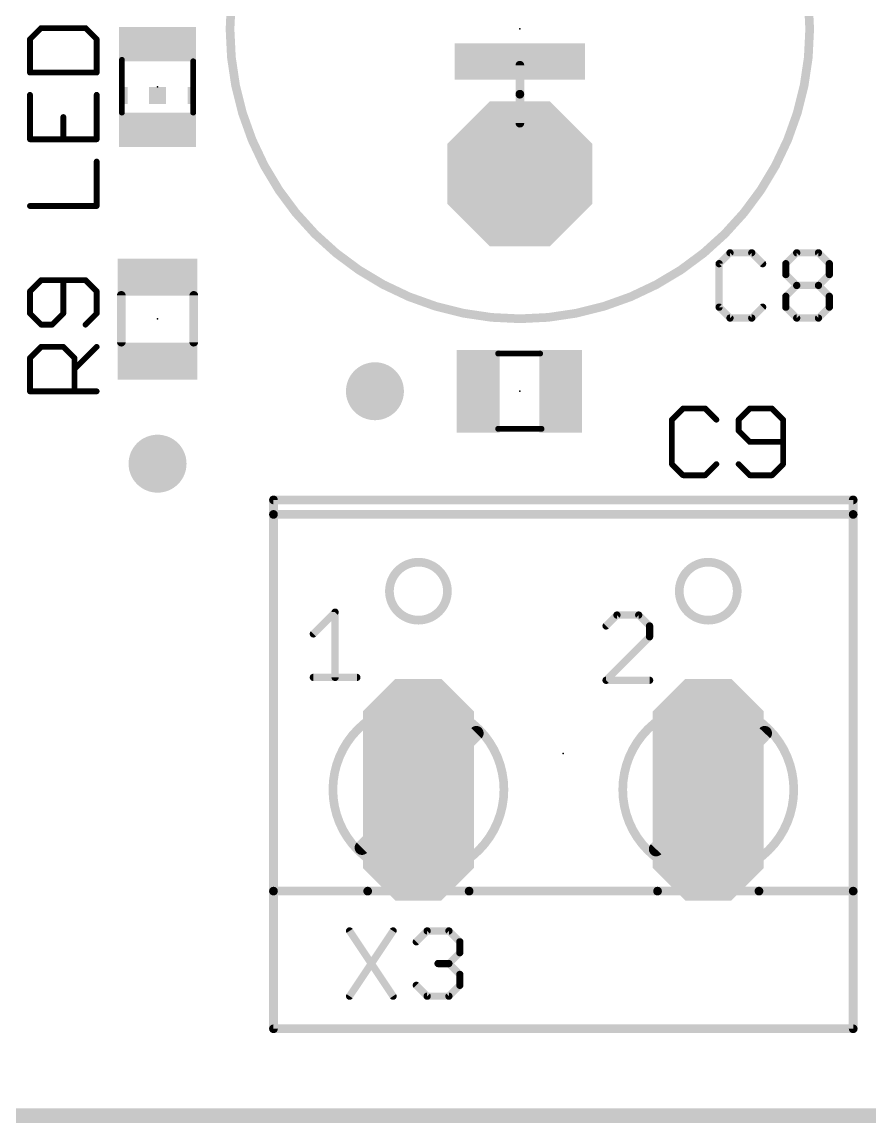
# Model space of a CAD drawing. Extents: x -10 to 136, y 0 to 101.
# Drawn here: x 91.6 to 106.47, y -0.13 to 19.17 of the extents above; entities that cross this region are included whole.
import ezdxf

# ---------------------------------------------------------------- set-up
doc = ezdxf.new("R2010")
doc.units = 0
for name, color, linetype in [('17', 92, 'CONTINUOUS'), ('18', 92, 'CONTINUOUS'), ('20', 7, 'CONTINUOUS'), ('21', 253, 'CONTINUOUS'), ('23', 7, 'CONTINUOUS'), ('25', 253, 'CONTINUOUS'), ('51', 253, 'CONTINUOUS')]:
    doc.layers.add(name, color=color, linetype=linetype)

# ---------------------------------------------------------------- blocks, each defined once
blk = doc.blocks.new('RECT')
blk.add_solid([(-0.5, -0.5), (0.5, -0.5), (-0.5, 0.5), (0.5, 0.5)])
blk = doc.blocks.new('OCTAGONP')
at = {"const_width": 0.5}
blk.add_lwpolyline([(-0.25, -0.1036), (-0.25, 0.1036), (-0.1036, 0.25), (0.1036, 0.25), (0.25, 0.1036), (0.25, -0.1036), (0.1036, -0.25), (-0.1036, -0.25), (-0.25, -0.1036), (-0.25, 0.1036)], dxfattribs=at)
blk = doc.blocks.new('LONGP100')
at = {"const_width": 0.5}
blk.add_lwpolyline([(-0.75, -0.1036), (-0.75, 0.1036), (-0.6036, 0.25), (0.6036, 0.25), (0.75, 0.1036), (0.75, -0.1036), (0.6036, -0.25), (-0.6036, -0.25), (-0.75, -0.1036), (-0.75, 0.1036)], dxfattribs=at)
blk = doc.blocks.new('ROUNDV')
at = {"const_width": 0.5}
blk.add_lwpolyline([(0, -0.25, 1), (0, 0.25, 1), (0, -0.25)], format="xyb", dxfattribs=at)

msp = doc.modelspace()

# ---------------------------------------------------------------- linework, layer by layer
at = {"layer": '20', "const_width": 0.254}
msp.add_lwpolyline([(0, 0), (135.89, 0)], dxfattribs=at)
at = {"layer": '21'}
for points, const_width in [([(100.33, 13.97, 1), (100.33, 24.13, 1), (100.33, 13.97)], 0.1524), ([(100.3681, 18.415, 1), (100.2919, 18.415)], 0.0762), ([(100.2919, 17.907, 1), (100.3681, 17.907)], 0.0762), ([(96.0501, 10.795, 1), (95.9739, 10.795)], 0.0762), ([(96.012, 10.8331, 1), (96.012, 10.7569)], 0.0762), ([(106.2101, 10.795, 1), (106.1339, 10.795)], 0.0762), ([(106.172, 10.7569, 1), (106.172, 10.8331)], 0.0762), ([(96.012, 10.5791, 1), (96.012, 10.5029)], 0.0762), ([(96.0501, 10.541, 1), (95.9739, 10.541)], 0.0762), ([(106.2101, 10.541, 1), (106.1339, 10.541)], 0.0762), ([(106.172, 10.5029, 1), (106.172, 10.5791)], 0.0762), ([(95.9739, 10.541, 1), (96.0501, 10.541)], 0.0762), ([(106.1339, 10.541, 1), (106.2101, 10.541)], 0.0762), ([(98.552, 8.6868, 1), (98.552, 9.7028, 1), (98.552, 8.6868)], 0.1524), ([(103.632, 8.6868, 1), (103.632, 9.7028, 1), (103.632, 8.6868)], 0.1524), ([(96.012, 3.9751, 1), (96.012, 3.8989)], 0.0762), ([(96.0501, 3.937, 1), (95.9739, 3.937)], 0.0762), ([(95.9739, 3.937, 1), (96.0501, 3.937)], 0.0762), ([(97.663, 3.8989, 1), (97.663, 3.9751)], 0.0762), ([(99.441, 3.9751, 1), (99.441, 3.8989)], 0.0762), ([(102.743, 3.8989, 1), (102.743, 3.9751)], 0.0762), ([(104.521, 3.9751, 1), (104.521, 3.8989)], 0.0762), ([(106.2101, 3.937, 1), (106.1339, 3.937)], 0.0762), ([(106.1339, 3.937, 1), (106.2101, 3.937)], 0.0762), ([(106.172, 3.8989, 1), (106.172, 3.9751)], 0.0762), ([(96.012, 1.5621, 1), (96.012, 1.4859)], 0.0762), ([(95.9739, 1.524, 1), (96.0501, 1.524)], 0.0762), ([(106.1339, 1.524, 1), (106.2101, 1.524)], 0.0762), ([(106.172, 1.4859, 1), (106.172, 1.5621)], 0.0762)]:
    msp.add_lwpolyline(points, format="xyb", dxfattribs=dict(at, const_width=const_width))
at = {"layer": '21', "const_width": 0.1524}
for points in [[(100.33, 18.415), (100.33, 17.907)], [(96.012, 10.541), (96.012, 10.795)], [(96.012, 10.795), (106.172, 10.795)], [(106.172, 10.541), (106.172, 10.795)], [(96.012, 10.541), (106.172, 10.541)], [(96.012, 10.541), (96.012, 3.937)], [(106.172, 3.937), (106.172, 10.541)], [(96.012, 3.937), (97.663, 3.937)], [(96.012, 3.937), (96.012, 1.524)], [(99.441, 3.937), (102.743, 3.937)], [(104.521, 3.937), (106.172, 3.937)], [(106.172, 1.524), (106.172, 3.937)], [(106.172, 1.524), (96.012, 1.524)]]:
    msp.add_lwpolyline(points, dxfattribs=at)
at = {"layer": '23'}
for p in [(100.33, 19.05), (93.98, 18.034), (93.98, 13.97), (100.33, 12.7), (101.092, 6.35)]:
    msp.add_point(p, dxfattribs=at)
at = {"layer": '25'}
for points, const_width in [([(91.9388, 19.0654), (91.7439, 18.8705)], 0.1016), ([(92.7184, 19.0654), (91.9388, 19.0654)], 0.1016), ([(92.9132, 18.8705), (92.7184, 19.0654)], 0.1016), ([(91.7439, 18.8705), (91.7439, 18.2859)], 0.1016), ([(92.9132, 18.2859), (92.9132, 18.8705)], 0.1016), ([(91.7439, 18.2859), (92.9132, 18.2859)], 0.1016), ([(91.7439, 17.8961), (91.7439, 17.1166)], 0.1016), ([(92.9132, 17.1166), (92.9132, 17.8961)], 0.1016), ([(92.3286, 17.1166), (92.3286, 17.5063)], 0.1016), ([(91.7439, 17.1166), (92.9132, 17.1166)], 0.1016), ([(92.9132, 15.9473), (92.9132, 16.7268)], 0.1016), ([(91.7439, 15.9473), (92.9132, 15.9473)], 0.1016), ([(104.0131, 15.1266), (103.8225, 14.936)], 0.127), ([(104.3944, 15.1266), (104.0131, 15.1266)], 0.127), ([(104.5851, 14.936), (104.3944, 15.1266)], 0.127), ([(104.9918, 14.936), (105.1824, 15.1266)], 0.127), ([(105.1824, 15.1266), (105.5637, 15.1266)], 0.127), ([(105.5637, 15.1266), (105.7544, 14.936)], 0.127), ([(103.8225, 14.936), (103.8225, 14.1733)], 0.127), ([(104.9918, 14.7453), (104.9918, 14.936)], 0.127), ([(105.7544, 14.936), (105.7544, 14.7453)], 0.127), ([(91.9388, 14.6469), (91.7439, 14.452)], 0.1016), ([(92.7184, 14.6469), (91.9388, 14.6469)], 0.1016), ([(92.3286, 14.0622), (92.3286, 14.6469)], 0.1016), ([(92.9132, 14.452), (92.7184, 14.6469)], 0.1016), ([(105.1824, 14.5546), (104.9918, 14.7453)], 0.127), ([(105.7544, 14.7453), (105.5637, 14.5546)], 0.127), ([(91.7439, 14.452), (91.7439, 14.0622)], 0.1016), ([(92.9132, 14.0622), (92.9132, 14.452)], 0.1016), ([(104.9918, 14.364), (105.1824, 14.5546)], 0.127), ([(105.1824, 14.5546), (105.5637, 14.5546)], 0.127), ([(105.5637, 14.5546), (105.7544, 14.364)], 0.127), ([(104.9918, 14.1733), (104.9918, 14.364)], 0.127), ([(105.7544, 14.364), (105.7544, 14.1733)], 0.127), ([(91.7439, 14.0622), (91.9388, 13.8674)], 0.1016), ([(92.1337, 13.8674), (92.3286, 14.0622)], 0.1016), ([(92.7184, 13.8674), (92.9132, 14.0622)], 0.1016), ([(103.8225, 14.1733), (104.0131, 13.9827)], 0.127), ([(104.3944, 13.9827), (104.5851, 14.1733)], 0.127), ([(105.1824, 13.9827), (104.9918, 14.1733)], 0.127), ([(105.7544, 14.1733), (105.5637, 13.9827)], 0.127), ([(91.9388, 13.8674), (92.1337, 13.8674)], 0.1016), ([(104.0131, 13.9827), (104.3944, 13.9827)], 0.127), ([(105.5637, 13.9827), (105.1824, 13.9827)], 0.127), ([(91.7439, 13.2827), (91.9388, 13.4776)], 0.1016), ([(91.9388, 13.4776), (92.3286, 13.4776)], 0.1016), ([(92.3286, 13.4776), (92.5235, 13.2827)], 0.1016), ([(92.5235, 13.0878), (92.9132, 13.4776)], 0.1016), ([(91.7439, 12.6981), (91.7439, 13.2827)], 0.1016), ([(92.5235, 13.2827), (92.5235, 12.6981)], 0.1016), ([(92.9132, 12.6981), (91.7439, 12.6981)], 0.1016), ([(103.1899, 12.3961), (102.9951, 12.2012)], 0.1016), ([(103.5797, 12.3961), (103.1899, 12.3961)], 0.1016), ([(103.7746, 12.2012), (103.5797, 12.3961)], 0.1016), ([(104.3592, 12.3961), (104.1644, 12.2012)], 0.1016), ([(104.749, 12.3961), (104.3592, 12.3961)], 0.1016), ([(104.9439, 12.2012), (104.749, 12.3961)], 0.1016), ([(102.9951, 12.2012), (102.9951, 11.4216)], 0.1016), ([(104.1644, 12.2012), (104.1644, 12.0063)], 0.1016), ([(104.9439, 11.4216), (104.9439, 12.2012)], 0.1016), ([(104.1644, 12.0063), (104.3592, 11.8114)], 0.1016), ([(104.3592, 11.8114), (104.9439, 11.8114)], 0.1016), ([(102.9951, 11.4216), (103.1899, 11.2268)], 0.1016), ([(103.5797, 11.2268), (103.7746, 11.4216)], 0.1016), ([(104.1644, 11.4216), (104.3592, 11.2268)], 0.1016), ([(104.749, 11.2268), (104.9439, 11.4216)], 0.1016), ([(103.1899, 11.2268), (103.5797, 11.2268)], 0.1016), ([(104.3592, 11.2268), (104.749, 11.2268)], 0.1016), ([(97.3455, 3.2394), (98.1081, 2.0955)], 0.127), ([(98.1081, 3.2394), (97.3455, 2.0955)], 0.127), ([(98.5148, 3.0488), (98.7054, 3.2394)], 0.127), ([(98.7054, 3.2394), (99.0867, 3.2394)], 0.127), ([(99.0867, 3.2394), (99.2774, 3.0488)], 0.127), ([(99.2774, 3.0488), (99.2774, 2.8581)], 0.127), ([(99.2774, 2.8581), (99.0867, 2.6674)], 0.127), ([(99.0867, 2.6674), (98.8961, 2.6674)], 0.127), ([(99.0867, 2.6674), (99.2774, 2.4768)], 0.127), ([(99.2774, 2.4768), (99.2774, 2.2861)], 0.127), ([(98.7054, 2.0955), (98.5148, 2.2861)], 0.127), ([(99.2774, 2.2861), (99.0867, 2.0955)], 0.127), ([(99.0867, 2.0955), (98.7054, 2.0955)], 0.127)]:
    msp.add_lwpolyline(points, dxfattribs=dict(at, const_width=const_width))
for points, const_width in [([(91.9388, 19.0908, 1), (91.9388, 19.04)], 0.0508), ([(91.9568, 19.0474, 1), (91.9208, 19.0834)], 0.0508), ([(92.7364, 19.0834, 1), (92.7004, 19.0474)], 0.0508), ([(92.7184, 19.04, 1), (92.7184, 19.0908)], 0.0508), ([(91.7259, 18.8885, 1), (91.7619, 18.8525)], 0.0508), ([(91.7693, 18.8705, 1), (91.7185, 18.8705)], 0.0508), ([(92.9386, 18.8705, 1), (92.8878, 18.8705)], 0.0508), ([(92.8952, 18.8525, 1), (92.9312, 18.8885)], 0.0508), ([(91.7439, 18.3113, 1), (91.7439, 18.2605)], 0.0508), ([(92.9132, 18.2605, 1), (92.9132, 18.3113)], 0.0508), ([(91.7185, 18.2859, 1), (91.7693, 18.2859)], 0.0508), ([(92.8878, 18.2859, 1), (92.9386, 18.2859)], 0.0508), ([(91.7693, 17.8961, 1), (91.7185, 17.8961)], 0.0508), ([(92.9386, 17.8961, 1), (92.8878, 17.8961)], 0.0508), ([(92.354, 17.5063, 1), (92.3032, 17.5063)], 0.0508), ([(91.7439, 17.142, 1), (91.7439, 17.0912)], 0.0508), ([(91.7185, 17.1166, 1), (91.7693, 17.1166)], 0.0508), ([(92.3032, 17.1166, 1), (92.354, 17.1166)], 0.0508), ([(92.8878, 17.1166, 1), (92.9386, 17.1166)], 0.0508), ([(92.9132, 17.0912, 1), (92.9132, 17.142)], 0.0508), ([(92.9386, 16.7268, 1), (92.8878, 16.7268)], 0.0508), ([(91.7439, 15.9727, 1), (91.7439, 15.9219)], 0.0508), ([(92.8878, 15.9473, 1), (92.9386, 15.9473)], 0.0508), ([(92.9132, 15.9219, 1), (92.9132, 15.9727)], 0.0508), ([(104.0131, 15.1584, 1), (104.0131, 15.0949)], 0.0635), ([(104.0356, 15.1041, 1), (103.9906, 15.1491)], 0.0635), ([(104.4168, 15.1491, 1), (104.372, 15.1041)], 0.0635), ([(104.3944, 15.0949, 1), (104.3944, 15.1584)], 0.0635), ([(105.1824, 15.1584, 1), (105.1824, 15.0949)], 0.0635), ([(105.2049, 15.1041, 1), (105.1599, 15.1491)], 0.0635), ([(105.5861, 15.1491, 1), (105.5413, 15.1041)], 0.0635), ([(105.5637, 15.0949, 1), (105.5637, 15.1584)], 0.0635), ([(103.8, 14.9585, 1), (103.845, 14.9135)], 0.0635), ([(103.8543, 14.936, 1), (103.7908, 14.936)], 0.0635), ([(104.5627, 14.9135, 1), (104.6075, 14.9585)], 0.0635), ([(104.9693, 14.9585, 1), (105.0143, 14.9135)], 0.0635), ([(105.0236, 14.936, 1), (104.9601, 14.936)], 0.0635), ([(105.7862, 14.936, 1), (105.7227, 14.936)], 0.0635), ([(105.732, 14.9135, 1), (105.7768, 14.9585)], 0.0635), ([(91.9388, 14.6723, 1), (91.9388, 14.6215)], 0.0508), ([(91.9568, 14.6289, 1), (91.9208, 14.6649)], 0.0508), ([(92.354, 14.6469, 1), (92.3032, 14.6469)], 0.0508), ([(92.7364, 14.6649, 1), (92.7004, 14.6289)], 0.0508), ([(92.7184, 14.6215, 1), (92.7184, 14.6723)], 0.0508), ([(105.0143, 14.7677, 1), (104.9693, 14.7229)], 0.0635), ([(104.9601, 14.7453, 1), (105.0236, 14.7453)], 0.0635), ([(105.7227, 14.7453, 1), (105.7862, 14.7453)], 0.0635), ([(105.7769, 14.7228, 1), (105.7319, 14.7678)], 0.0635), ([(91.7259, 14.47, 1), (91.7619, 14.434)], 0.0508), ([(91.7693, 14.452, 1), (91.7185, 14.452)], 0.0508), ([(92.9386, 14.452, 1), (92.8878, 14.452)], 0.0508), ([(92.8952, 14.434, 1), (92.9312, 14.47)], 0.0508), ([(105.1824, 14.5864, 1), (105.1824, 14.5229)], 0.0635), ([(105.2049, 14.5321, 1), (105.1599, 14.5771)], 0.0635), ([(105.1599, 14.5322, 1), (105.2049, 14.577)], 0.0635), ([(105.5412, 14.5771, 1), (105.5862, 14.5321)], 0.0635), ([(105.5861, 14.5771, 1), (105.5413, 14.5321)], 0.0635), ([(105.5637, 14.5229, 1), (105.5637, 14.5864)], 0.0635), ([(104.9693, 14.3865, 1), (105.0143, 14.3415)], 0.0635), ([(105.0236, 14.364, 1), (104.9601, 14.364)], 0.0635), ([(105.7862, 14.364, 1), (105.7227, 14.364)], 0.0635), ([(105.732, 14.3415, 1), (105.7768, 14.3865)], 0.0635), ([(91.7619, 14.0802, 1), (91.7259, 14.0442)], 0.0508), ([(92.3466, 14.0442, 1), (92.3106, 14.0802)], 0.0508), ([(92.9312, 14.0442, 1), (92.8952, 14.0802)], 0.0508), ([(103.845, 14.1958, 1), (103.8, 14.1508)], 0.0635), ([(103.7908, 14.1733, 1), (103.8543, 14.1733)], 0.0635), ([(104.6075, 14.1508, 1), (104.5627, 14.1958)], 0.0635), ([(105.0143, 14.1958, 1), (104.9693, 14.1508)], 0.0635), ([(104.9601, 14.1733, 1), (105.0236, 14.1733)], 0.0635), ([(105.7227, 14.1733, 1), (105.7862, 14.1733)], 0.0635), ([(105.7768, 14.1508, 1), (105.732, 14.1958)], 0.0635), ([(91.7185, 14.0622, 1), (91.7693, 14.0622)], 0.0508), ([(91.9388, 13.8928, 1), (91.9388, 13.842)], 0.0508), ([(91.9208, 13.8494, 1), (91.9568, 13.8854)], 0.0508), ([(92.1157, 13.8854, 1), (92.1517, 13.8494)], 0.0508), ([(92.1337, 13.842, 1), (92.1337, 13.8928)], 0.0508), ([(92.3032, 14.0622, 1), (92.354, 14.0622)], 0.0508), ([(92.7004, 13.8854, 1), (92.7364, 13.8494)], 0.0508), ([(92.8878, 14.0622, 1), (92.9386, 14.0622)], 0.0508), ([(104.0131, 14.0145, 1), (104.0131, 13.951)], 0.0635), ([(103.9906, 13.9602, 1), (104.0356, 14.0052)], 0.0635), ([(104.372, 14.0052, 1), (104.4168, 13.9602)], 0.0635), ([(104.3944, 13.951, 1), (104.3944, 14.0145)], 0.0635), ([(105.1824, 14.0145, 1), (105.1824, 13.951)], 0.0635), ([(105.1599, 13.9602, 1), (105.2049, 14.0052)], 0.0635), ([(105.5413, 14.0052, 1), (105.5861, 13.9602)], 0.0635), ([(105.5637, 13.951, 1), (105.5637, 14.0145)], 0.0635), ([(91.9388, 13.503, 1), (91.9388, 13.4522)], 0.0508), ([(91.9568, 13.4596, 1), (91.9208, 13.4956)], 0.0508), ([(92.3466, 13.4956, 1), (92.3106, 13.4596)], 0.0508), ([(92.3286, 13.4522, 1), (92.3286, 13.503)], 0.0508), ([(92.9312, 13.4596, 1), (92.8952, 13.4956)], 0.0508), ([(91.7259, 13.3007, 1), (91.7619, 13.2647)], 0.0508), ([(91.7693, 13.2827, 1), (91.7185, 13.2827)], 0.0508), ([(92.5489, 13.2827, 1), (92.4981, 13.2827)], 0.0508), ([(92.5055, 13.2647, 1), (92.5415, 13.3007)], 0.0508), ([(92.5055, 13.1058, 1), (92.5415, 13.0698)], 0.0508), ([(91.7439, 12.7235, 1), (91.7439, 12.6727)], 0.0508), ([(92.9132, 12.6727, 1), (92.9132, 12.7235)], 0.0508), ([(91.7185, 12.6981, 1), (91.7693, 12.6981)], 0.0508), ([(92.4981, 12.6981, 1), (92.5489, 12.6981)], 0.0508), ([(103.1899, 12.4215, 1), (103.1899, 12.3707)], 0.0508), ([(103.2079, 12.3781, 1), (103.1719, 12.4141)], 0.0508), ([(103.5977, 12.4141, 1), (103.5617, 12.3781)], 0.0508), ([(103.5797, 12.3707, 1), (103.5797, 12.4215)], 0.0508), ([(104.3592, 12.4215, 1), (104.3592, 12.3707)], 0.0508), ([(104.3772, 12.3781, 1), (104.3412, 12.4141)], 0.0508), ([(104.767, 12.4141, 1), (104.731, 12.3781)], 0.0508), ([(104.749, 12.3707, 1), (104.749, 12.4215)], 0.0508), ([(102.9771, 12.2192, 1), (103.0131, 12.1832)], 0.0508), ([(103.0205, 12.2012, 1), (102.9697, 12.2012)], 0.0508), ([(103.7566, 12.1832, 1), (103.7926, 12.2192)], 0.0508), ([(104.1464, 12.2192, 1), (104.1824, 12.1832)], 0.0508), ([(104.1898, 12.2012, 1), (104.139, 12.2012)], 0.0508), ([(104.9693, 12.2012, 1), (104.9185, 12.2012)], 0.0508), ([(104.9259, 12.1832, 1), (104.9619, 12.2192)], 0.0508), ([(104.1824, 12.0243, 1), (104.1464, 11.9883)], 0.0508), ([(104.139, 12.0063, 1), (104.1898, 12.0063)], 0.0508), ([(104.3592, 11.8368, 1), (104.3592, 11.786)], 0.0508), ([(104.3412, 11.7934, 1), (104.3772, 11.8294)], 0.0508), ([(104.9439, 11.786, 1), (104.9439, 11.8368)], 0.0508), ([(103.0131, 11.4396, 1), (102.9771, 11.4036)], 0.0508), ([(102.9697, 11.4216, 1), (103.0205, 11.4216)], 0.0508), ([(103.7926, 11.4036, 1), (103.7566, 11.4396)], 0.0508), ([(104.1824, 11.4396, 1), (104.1464, 11.4036)], 0.0508), ([(104.9185, 11.4216, 1), (104.9693, 11.4216)], 0.0508), ([(104.9619, 11.4036, 1), (104.9259, 11.4396)], 0.0508), ([(103.1899, 11.2522, 1), (103.1899, 11.2014)], 0.0508), ([(103.1719, 11.2088, 1), (103.2079, 11.2448)], 0.0508), ([(103.5617, 11.2448, 1), (103.5977, 11.2088)], 0.0508), ([(103.5797, 11.2014, 1), (103.5797, 11.2522)], 0.0508), ([(104.3592, 11.2522, 1), (104.3592, 11.2014)], 0.0508), ([(104.3412, 11.2088, 1), (104.3772, 11.2448)], 0.0508), ([(104.731, 11.2448, 1), (104.767, 11.2088)], 0.0508), ([(104.749, 11.2014, 1), (104.749, 11.2522)], 0.0508), ([(97.3719, 3.257, 1), (97.3191, 3.2218)], 0.0635), ([(98.1345, 3.2218, 1), (98.0817, 3.257)], 0.0635), ([(98.7054, 3.2712, 1), (98.7054, 3.2077)], 0.0635), ([(98.7279, 3.2169, 1), (98.6829, 3.2619)], 0.0635), ([(99.1091, 3.2619, 1), (99.0643, 3.2169)], 0.0635), ([(99.0867, 3.2077, 1), (99.0867, 3.2712)], 0.0635), ([(98.4923, 3.0713, 1), (98.5373, 3.0263)], 0.0635), ([(99.3092, 3.0488, 1), (99.2456, 3.0488)], 0.0635), ([(99.255, 3.0263, 1), (99.2998, 3.0713)], 0.0635), ([(99.2999, 2.8356, 1), (99.2549, 2.8806)], 0.0635), ([(98.8961, 2.6992, 1), (98.8961, 2.6357)], 0.0635), ([(99.0642, 2.6899, 1), (99.1092, 2.6449)], 0.0635), ([(99.1091, 2.6899, 1), (99.0643, 2.6449)], 0.0635), ([(99.0867, 2.6357, 1), (99.0867, 2.6992)], 0.0635), ([(99.2456, 2.8581, 1), (99.3092, 2.8581)], 0.0635), ([(99.3092, 2.4768, 1), (99.2456, 2.4768)], 0.0635), ([(99.255, 2.4543, 1), (99.2998, 2.4993)], 0.0635), ([(98.5373, 2.3086, 1), (98.4923, 2.2636)], 0.0635), ([(99.2456, 2.2861, 1), (99.3092, 2.2861)], 0.0635), ([(99.2998, 2.2636, 1), (99.255, 2.3086)], 0.0635), ([(97.3191, 2.1131, 1), (97.3719, 2.0779)], 0.0635), ([(98.0817, 2.0779, 1), (98.1345, 2.1131)], 0.0635), ([(98.7054, 2.1273, 1), (98.7054, 2.0637)], 0.0635), ([(98.6829, 2.073, 1), (98.7279, 2.118)], 0.0635), ([(99.0643, 2.118, 1), (99.1091, 2.073)], 0.0635), ([(99.0867, 2.0637, 1), (99.0867, 2.1273)], 0.0635)]:
    msp.add_lwpolyline(points, format="xyb", dxfattribs=dict(at, const_width=const_width))
at = {"layer": '51'}
for points, const_width in [([(93.355, 17.584), (93.355, 18.509)], 0.1016), ([(94.605, 17.584), (94.605, 18.484)], 0.1016), ([(100.33, 17.907), (100.33, 17.399)], 0.1524), ([(93.345, 13.56), (93.345, 14.38)], 0.1524), ([(94.615, 13.56), (94.615, 14.38)], 0.1524), ([(100.686, 13.36), (99.949, 13.36)], 0.1016), ([(100.711, 12.04), (99.949, 12.04)], 0.1016), ([(96.7105, 8.4461), (97.0918, 8.8274)], 0.127), ([(97.0918, 8.8274), (97.0918, 7.6835)], 0.127), ([(102.0319, 8.7766), (101.8413, 8.586)], 0.127), ([(102.4132, 8.7766), (102.0319, 8.7766)], 0.127), ([(102.6039, 8.586), (102.4132, 8.7766)], 0.127), ([(102.6039, 8.3953), (102.6039, 8.586)], 0.127), ([(101.8413, 7.6327), (102.6039, 8.3953)], 0.127), ([(96.7105, 7.6835), (97.4731, 7.6835)], 0.127), ([(102.6039, 7.6327), (101.8413, 7.6327)], 0.127), ([(97.5614, 4.699), (99.568, 6.7056)], 0.254), ([(102.7176, 4.6736), (104.6226, 6.7056)], 0.254), ([(97.663, 3.937), (99.441, 3.937)], 0.1524), ([(102.743, 3.937), (104.521, 3.937)], 0.1524)]:
    msp.add_lwpolyline(points, dxfattribs=dict(at, const_width=const_width))
for points, const_width in [([(93.3804, 18.509, 1), (93.3296, 18.509)], 0.0508), ([(94.6304, 18.484, 1), (94.5796, 18.484)], 0.0508), ([(100.3681, 17.907, 1), (100.2919, 17.907)], 0.0762), ([(93.3296, 17.584, 1), (93.3804, 17.584)], 0.0508), ([(94.5796, 17.584, 1), (94.6304, 17.584)], 0.0508), ([(100.2919, 17.399, 1), (100.3681, 17.399)], 0.0762), ([(93.3831, 14.38, 1), (93.3069, 14.38)], 0.0762), ([(94.6531, 14.38, 1), (94.5769, 14.38)], 0.0762), ([(93.3069, 13.56, 1), (93.3831, 13.56)], 0.0762), ([(94.5769, 13.56, 1), (94.6531, 13.56)], 0.0762), ([(99.949, 13.3854, 1), (99.949, 13.3346)], 0.0508), ([(100.686, 13.3346, 1), (100.686, 13.3854)], 0.0508), ([(99.949, 12.0654, 1), (99.949, 12.0146)], 0.0508), ([(100.711, 12.0146, 1), (100.711, 12.0654)], 0.0508), ([(97.1236, 8.8274, 1), (97.0601, 8.8274)], 0.0635), ([(97.1143, 8.8049, 1), (97.0693, 8.8499)], 0.0635), ([(102.0319, 8.8084, 1), (102.0319, 8.7448)], 0.0635), ([(102.0544, 8.7541, 1), (102.0094, 8.7991)], 0.0635), ([(102.4356, 8.7991, 1), (102.3908, 8.7541)], 0.0635), ([(102.4132, 8.7448, 1), (102.4132, 8.8084)], 0.0635), ([(96.688, 8.4686, 1), (96.733, 8.4236)], 0.0635), ([(101.8188, 8.6085, 1), (101.8638, 8.5635)], 0.0635), ([(102.6357, 8.586, 1), (102.5722, 8.586)], 0.0635), ([(102.5815, 8.5635, 1), (102.6263, 8.6085)], 0.0635), ([(102.5722, 8.3953, 1), (102.6357, 8.3953)], 0.0635), ([(102.6264, 8.3728, 1), (102.5814, 8.4178)], 0.0635), ([(96.7105, 7.7153, 1), (96.7105, 7.6518)], 0.0635), ([(97.4731, 7.6518, 1), (97.4731, 7.7153)], 0.0635), ([(97.0601, 7.6835, 1), (97.1236, 7.6835)], 0.0635), ([(101.8188, 7.6552, 1), (101.8638, 7.6102)], 0.0635), ([(101.8413, 7.6645, 1), (101.8413, 7.601)], 0.0635), ([(102.6039, 7.601, 1), (102.6039, 7.6645)], 0.0635), ([(98.552, 4.2164, 1), (98.552, 7.2136, 1), (98.552, 4.2164)], 0.1524), ([(103.632, 4.2164, 1), (103.632, 7.2136, 1), (103.632, 4.2164)], 0.1524), ([(99.6129, 6.6607, 1), (99.5231, 6.7505)], 0.127), ([(104.6689, 6.6622, 1), (104.5763, 6.749)], 0.127), ([(97.5165, 4.7439, 1), (97.6063, 4.6541)], 0.127), ([(102.6713, 4.717, 1), (102.7639, 4.6302)], 0.127), ([(97.663, 3.9751, 1), (97.663, 3.8989)], 0.0762), ([(99.441, 3.8989, 1), (99.441, 3.9751)], 0.0762), ([(102.743, 3.9751, 1), (102.743, 3.8989)], 0.0762), ([(104.521, 3.8989, 1), (104.521, 3.9751)], 0.0762)]:
    msp.add_lwpolyline(points, format="xyb", dxfattribs=dict(at, const_width=const_width))

# ---------------------------------------------------------------- block references
at = {"layer": '17'}
for name, p, xscale, yscale, rotation in [('OCTAGONP', (100.33, 16.51), 2.54, 2.54, 270), ('OCTAGONP', (100.33, 16.51), 2.54, 2.54, 270), ('LONGP100', (98.552, 5.715), 1.9432, 1.9432, 90), ('LONGP100', (98.552, 5.715), 1.9432, 1.9432, 90), ('LONGP100', (103.632, 5.715), 1.9432, 1.9432, 90), ('LONGP100', (103.632, 5.715), 1.9432, 1.9432, 90)]:
    msp.add_blockref(name, p, dxfattribs=dict(at, xscale=xscale, yscale=yscale, rotation=rotation))
at = {"layer": '18', "xscale": 1.016, "yscale": 1.016}
for p in [(97.79, 12.7), (93.98, 11.43)]:
    msp.add_blockref('ROUNDV', p, dxfattribs=at)
at = {"layer": '21'}
for p, xscale, yscale, rotation in [((100.33, 18.4785), 0.635, 2.286, 270), ((93.38, 17.884), 0.15, 0.3, 180), ((93.98, 17.884), 0.3, 0.3, 180), ((94.58, 17.884), 0.15, 0.3, 180)]:
    msp.add_blockref('RECT', p, dxfattribs=dict(at, xscale=xscale, yscale=yscale, rotation=rotation))
at = {"layer": '51'}
for p, xscale, yscale, rotation in [((93.98, 18.784), 1.35, 0.6, 180), ((93.98, 17.284), 1.35, 0.6, 180), ((93.9785, 14.7014), 0.65, 1.4, 90), ((93.9785, 13.2282), 0.65, 1.4, 90), ((99.5994, 12.6989), 0.7501, 1.4501, 180), ((101.047, 12.6989), 0.7501, 1.4501, 180)]:
    msp.add_blockref('RECT', p, dxfattribs=dict(at, xscale=xscale, yscale=yscale, rotation=rotation))

doc.saveas('drawing.dxf')
